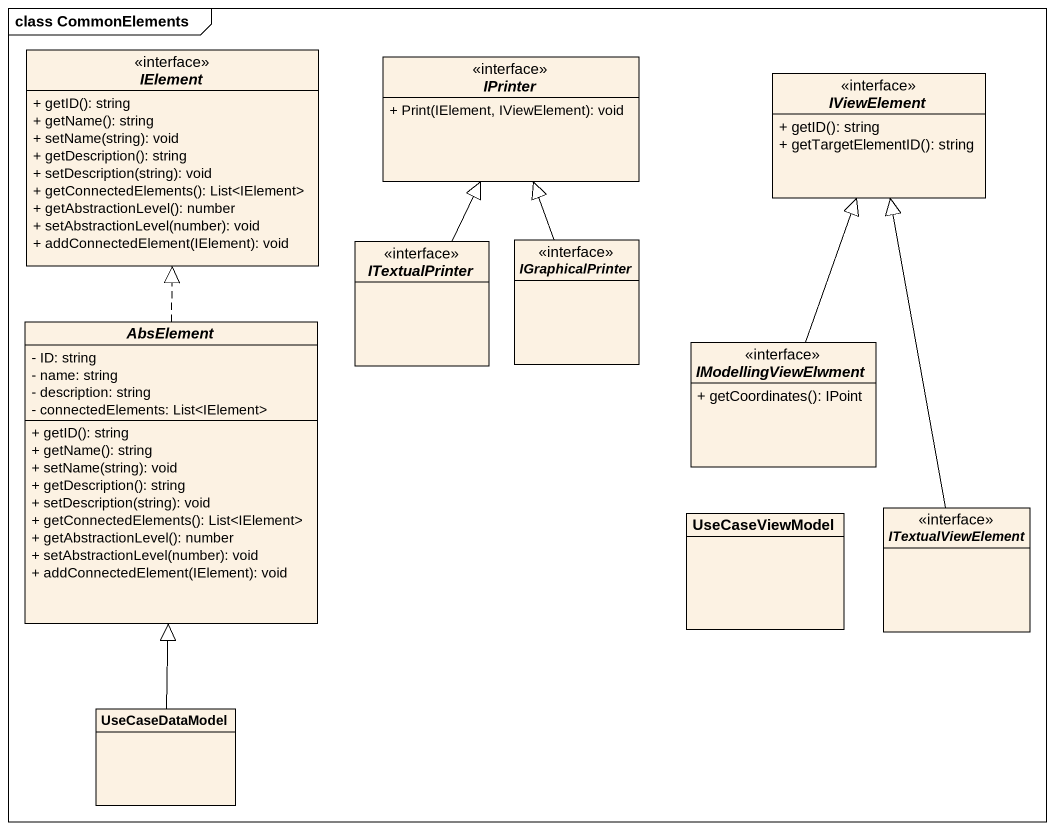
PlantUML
@startuml
mainframe class CommonElements
hide circle
hide empty members
skinparam classAttributeIconSize 0
interface IElement <<interface>> {
  + getID(): string
  + getName(): string
  + setName(string): void
  + getDescription(): string
  + setDescription(string): void
  + getConnectedElements(): List<IElement>
  + getAbstractionLevel(): number
  + setAbstractionLevel(number): void
  + addConnectedElement(IElement): void
}
interface IPrinter <<interface>> {
  + Print(IElement, IViewElement): void
}
interface IViewElement <<interface>> {
  + getID(): string
  + getTargetElementID(): string
}
interface ITextualPrinter <<interface>>
interface IGraphicalPrinter <<interface>>
abstract class AbsElement {
  - ID: string
  - name: string
  - description: string
  - connectedElements: List<IElement>
  + getID(): string
  + getName(): string
  + setName(string): void
  + getDescription(): string
  + setDescription(string): void
  + getConnectedElements(): List<IElement>
  + getAbstractionLevel(): number
  + setAbstractionLevel(number): void
  + addConnectedElement(IElement): void
}
interface IModellingViewElwment <<interface>> {
  + getCoordinates(): IPoint
}
class UseCaseViewModel
interface ITextualViewElement <<interface>>
class UseCaseDataModel
ITextualPrinter -up-|> IPrinter
IGraphicalPrinter -up-|> IPrinter
AbsElement .up.|> IElement
IModellingViewElwment -up-|> IViewElement
ITextualViewElement -up-|> IViewElement
UseCaseDataModel -up-|> AbsElement
@enduml
